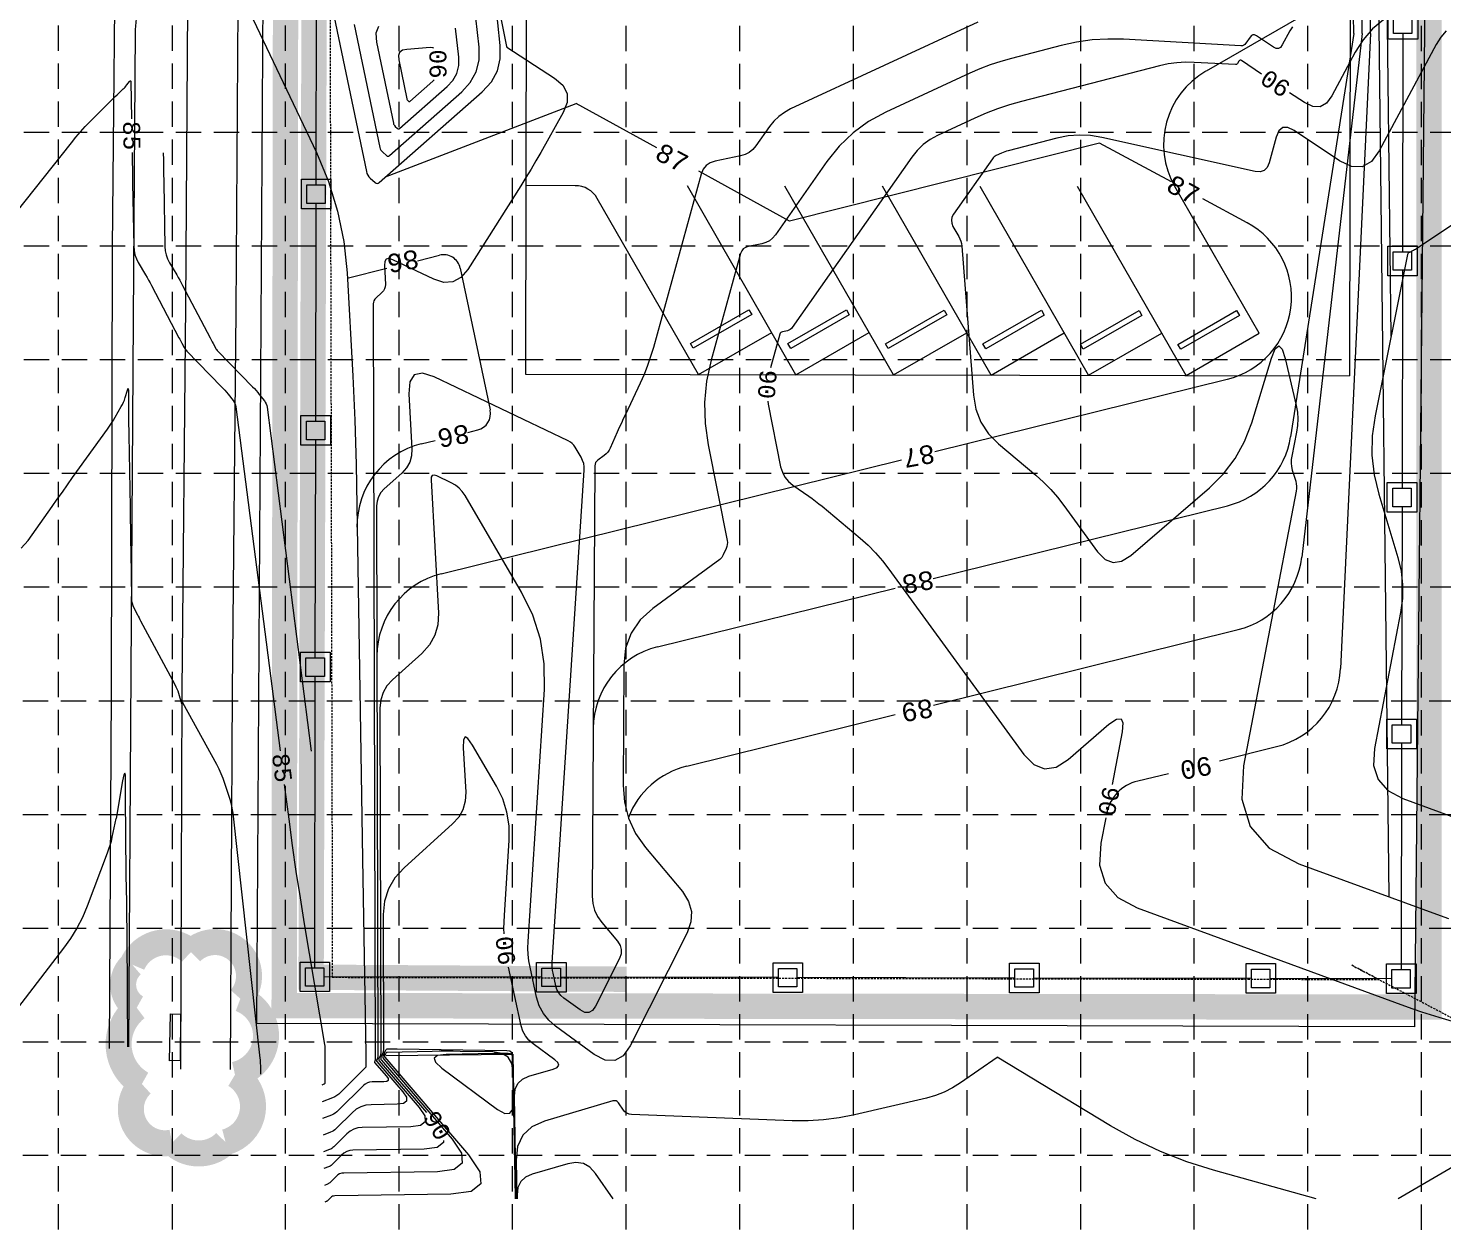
# Model space of a CAD drawing. Extents: x 4841 to 5381, y 4863 to 5725.
# Drawn here: x 4973.1 to 5140.5, y 4976.2 to 5117.7 of the extents above; entities that cross this region are included whole.
import ezdxf
from ezdxf.enums import TextEntityAlignment as Align

# ---------------------------------------------------------------- set-up
doc = ezdxf.new("R2010")
doc.units = 0
doc.header["$MEASUREMENT"] = 0
doc.linetypes.add('DASHED', pattern=[0.75, 0.5, -0.25])
doc.linetypes.add('HIDDEN', pattern=[0.375, 0.25, -0.125])
for name, color, linetype, lineweight in [('2', 7, 'Continuous', 0), ('21', 7, 'Continuous', 0), ('27', 7, 'Continuous', 0), ('3', 7, 'Continuous', 0), ('EC', 35, 'Continuous', 0), ('PC', 35, 'Continuous', 0), ('STORM', 5, 'Continuous', 0)]:
    doc.layers.add(name, color=color, linetype=linetype, lineweight=lineweight)
for name, color, linetype in [('GRID', 254, 'HIDDEN'), ('LEGEND', 7, 'Continuous'), ('LIMITS OF DISTURBANCE', 1, 'HIDDEN'), ('SILT FENCE', 200, 'Continuous')]:
    doc.layers.add(name, color=color, linetype=linetype)
doc.styles.add('MONOTXT', font='MONOTXT')

# ---------------------------------------------------------------- blocks, each defined once
blk = doc.blocks.new('SC2474')
at = {"layer": '21', "color": 1, "linetype": 'Continuous', "lineweight": 0}
blk.add_point((0, 0), dxfattribs=at)
blk = doc.blocks.new('inlet protection')
at = {"layer": 'LEGEND', "color": 170, "ltscale": 100, "const_width": 9.48}
blk.add_lwpolyline([(38.03, 58.52, 0.520567), (38.03, 58.52, 0.765195), (16.58, 47.73, 0.417879), (16.45, 28.3, 0.6649), (40.96, 24.56, 0.744833), (68.6, 22.24, 0.975642), (85.82, 40.03, 0.520567), (81.53, 61.46, 0.520567), (65.81, 60.03, 0.540264), (38.03, 58.52)], format="xyb", close=True, dxfattribs=at)

msp = doc.modelspace()

# ---------------------------------------------------------------- linework, layer by layer
at = {"layer": '2', "color": 7, "linetype": 'HIDDEN', "lineweight": 0}
for p, q in [((5008.77, 5125.94), (5009.04, 5012.37)), ((5009.04, 5012.37), (5009.04, 5005.41)), ((5009.04, 5005.41), (5132.95, 5005.15)), ((5129.76, 5006.83), (5152.45, 4994.92)), ((5132.95, 5005.15), (5129.76, 5006.83))]:
    msp.add_line(p, q, dxfattribs=at)
at = {"layer": '21', "color": 7, "linetype": 'Continuous', "lineweight": 0}
for p, q in [((5007.13, 5099.22), (5007.17, 5125.02)), ((5135.8, 5117.11), (5135.75, 5091.3)), ((5007.08, 5071.22), (5007.12, 5097.02)), ((5135.75, 5089.11), (5135.7, 5063.3)), ((5007.04, 5043.22), (5007.08, 5069.02)), ((5135.7, 5061.11), (5135.65, 5035.3)), ((5006.98, 5006.55), (5007.03, 5041.02)), ((5135.65, 5033.11), (5135.6, 5006.33)), ((5033.86, 5005.42), (5008.05, 5005.47)), ((5061.86, 5005.37), (5036.05, 5005.42)), ((5089.86, 5005.32), (5064.05, 5005.37)), ((5117.86, 5005.27), (5092.05, 5005.32)), ((5134.49, 5005.24), (5120.05, 5005.27))]:
    msp.add_line(p, q, dxfattribs=at)
for points in [[(5134.05, 5119.97), (5137.55, 5119.97), (5137.55, 5116.46), (5134.05, 5116.46)], [(5134.69, 5119.3), (5136.87, 5119.3), (5136.87, 5117.11), (5134.69, 5117.11)], [(5005.39, 5099.89), (5008.89, 5099.89), (5008.89, 5096.38), (5005.39, 5096.38)], [(5006.03, 5099.22), (5008.21, 5099.22), (5008.21, 5097.02), (5006.03, 5097.02)], [(5134, 5091.97), (5137.5, 5091.97), (5137.5, 5088.46), (5134, 5088.46)], [(5134.64, 5091.3), (5136.82, 5091.3), (5136.82, 5089.11), (5134.64, 5089.11)], [(5005.34, 5071.89), (5008.84, 5071.89), (5008.84, 5068.38), (5005.34, 5068.38)], [(5005.98, 5071.22), (5008.16, 5071.22), (5008.16, 5069.02), (5005.98, 5069.02)], [(5133.95, 5063.97), (5137.45, 5063.97), (5137.45, 5060.46), (5133.95, 5060.46)], [(5134.59, 5063.3), (5136.77, 5063.3), (5136.77, 5061.11), (5134.59, 5061.11)], [(5005.29, 5043.89), (5008.79, 5043.89), (5008.79, 5040.38), (5005.29, 5040.38)], [(5005.93, 5043.22), (5008.11, 5043.22), (5008.11, 5041.02), (5005.93, 5041.02)], [(5133.9, 5035.97), (5137.4, 5035.97), (5137.4, 5032.46), (5133.9, 5032.46)], [(5134.54, 5035.3), (5136.72, 5035.3), (5136.72, 5033.11), (5134.54, 5033.11)], [(5005.23, 5007.22), (5008.72, 5007.22), (5008.72, 5003.72), (5005.23, 5003.72)], [(5033.23, 5007.18), (5036.72, 5007.18), (5036.72, 5003.67), (5033.23, 5003.67)], [(5061.23, 5007.13), (5064.72, 5007.13), (5064.72, 5003.63), (5061.23, 5003.63)], [(5089.23, 5007.09), (5092.72, 5007.09), (5092.72, 5003.58), (5089.23, 5003.58)], [(5117.23, 5007.04), (5120.72, 5007.04), (5120.72, 5003.54), (5117.23, 5003.54)], [(5133.85, 5007), (5137.35, 5007), (5137.35, 5003.49), (5133.85, 5003.49)], [(5005.86, 5006.55), (5008.05, 5006.55), (5008.05, 5004.36), (5005.86, 5004.36)], [(5033.86, 5006.51), (5036.05, 5006.51), (5036.05, 5004.32), (5033.86, 5004.32)], [(5061.86, 5006.46), (5064.05, 5006.46), (5064.05, 5004.27), (5061.86, 5004.27)], [(5089.86, 5006.42), (5092.05, 5006.42), (5092.05, 5004.23), (5089.86, 5004.23)], [(5117.86, 5006.37), (5120.05, 5006.37), (5120.05, 5004.18), (5117.86, 5004.18)], [(5134.49, 5006.33), (5136.67, 5006.33), (5136.67, 5004.13), (5134.49, 5004.13)]]:
    msp.add_lwpolyline(points, close=True, dxfattribs=at)
at = {"layer": '27', "color": 7, "linetype": 'Continuous', "lineweight": 0}
for p, q in [((5129.93, 5330.34), (5129.48, 5076.62)), ((5032.27, 5285.2), (5031.91, 5076.8)), ((5129.56, 5122.49), (5112.49, 5112.68)), ((5037.82, 5099.11), (5032.03, 5099.12)), ((5063.94, 5076.74), (5051.1, 5099.08)), ((5075.49, 5076.72), (5062.64, 5099.06)), ((5087.04, 5076.7), (5074.19, 5099.04)), ((5098.58, 5076.68), (5085.74, 5099.02)), ((5110.13, 5076.66), (5097.28, 5099)), ((5118.8, 5081.64), (5108.8, 5099.03)), ((5052.4, 5076.76), (5040.41, 5097.6)), ((5051.44, 5080.44), (5058.37, 5084.42)), ((5058.37, 5084.42), (5058.7, 5083.85)), ((5062.98, 5080.42), (5069.92, 5084.4)), ((5069.92, 5084.4), (5070.25, 5083.83)), ((5074.53, 5080.4), (5081.47, 5084.38)), ((5081.47, 5084.38), (5081.8, 5083.81)), ((5086.08, 5080.38), (5093.01, 5084.36)), ((5093.01, 5084.36), (5093.34, 5083.79)), ((5097.62, 5080.35), (5104.56, 5084.34)), ((5104.56, 5084.34), (5104.89, 5083.76)), ((5109.17, 5080.33), (5116.11, 5084.32)), ((5116.11, 5084.32), (5116.44, 5083.74)), ((5058.7, 5083.85), (5051.77, 5079.86)), ((5070.25, 5083.83), (5063.32, 5079.84)), ((5081.8, 5083.81), (5074.86, 5079.82)), ((5093.34, 5083.79), (5086.41, 5079.8)), ((5104.89, 5083.76), (5097.96, 5079.78)), ((5116.44, 5083.74), (5109.5, 5079.76)), ((5052.4, 5076.76), (5061.07, 5081.74)), ((5063.94, 5076.74), (5072.61, 5081.72)), ((5075.49, 5076.72), (5084.16, 5081.7)), ((5087.04, 5076.7), (5095.71, 5081.68)), ((5098.58, 5076.68), (5107.25, 5081.66)), ((5110.13, 5076.66), (5118.8, 5081.64)), ((5051.77, 5079.86), (5051.44, 5080.44)), ((5063.32, 5079.84), (5062.98, 5080.42)), ((5074.86, 5079.82), (5074.53, 5080.4)), ((5086.41, 5079.8), (5086.08, 5080.38)), ((5097.96, 5079.78), (5097.62, 5080.35)), ((5109.5, 5079.76), (5109.17, 5080.33)), ((5031.91, 5076.8), (5129.48, 5076.62))]:
    msp.add_line(p, q, dxfattribs=at)
for points in [[(4984.26, 5284.5), (4984.06, 5232.8), (4983.8, 5183.35), (4983.41, 5136.61), (4983, 5091.74), (4982.86, 5039.33), (4982.62, 4997)], [(4984.26, 5284.5), (4984.06, 5232.8), (4983.8, 5183.35), (4983.41, 5136.61), (4983, 5091.74), (4982.86, 5039.33), (4982.62, 4997)], [(4991.13, 4994.53), (4991.29, 5039.34), (4991.69, 5084.96), (4991.98, 5126.24)], [(4991.13, 4994.53), (4991.29, 5039.34), (4991.69, 5084.96), (4991.98, 5126.24)], [(4997.01, 4994.48), (4997.24, 5039.31), (4997.68, 5084.28), (4997.94, 5126.3), (5007.1, 5126.34)], [(4997.01, 4994.48), (4997.24, 5039.31), (4997.68, 5084.28), (4997.94, 5126.3), (5007.1, 5126.34)], [(4984.96, 4997.18), (4985.22, 5041.59), (4985.54, 5089.14), (4985.74, 5117.48)], [(4984.96, 4997.18), (4985.22, 5041.59), (4985.54, 5089.14), (4985.74, 5117.48)], [(5015.41, 4996.17), (5030.43, 4996.33), (5030.7, 4979.18)]]:
    msp.add_lwpolyline(points, dxfattribs=at)
for centre, radius, start, end in [((5117.47, 5104.01), 10, 119.8983, 209.8983), ((5037.81, 5096.11), 3, 29.8983, 89.8983)]:
    msp.add_arc(centre, radius, start, end, dxfattribs=at)
msp.add_open_spline([(4985.74, 5117.48), (4985.79, 5118.05), (4985.84, 5118.63), (4985.9, 5119.2), (4985.99, 5120.26), (4986.13, 5121.31), (4986.33, 5122.37), (4986.57, 5123.62), (4987.47, 5124.99), (4988.68, 5125.34), (4989.77, 5125.66), (4990.85, 5125.97), (4991.93, 5126.29)], degree=3, knots=[0, 0, 0, 0, 0.14302, 0.14302, 0.14302, 0.406944, 0.406944, 0.406944, 0.720177, 0.720177, 0.720177, 1, 1, 1, 1], dxfattribs=at)
msp.add_open_spline([(4985.74, 5117.48), (4985.79, 5118.05), (4985.84, 5118.63), (4985.9, 5119.2), (4985.99, 5120.26), (4986.13, 5121.31), (4986.33, 5122.37), (4986.57, 5123.62), (4987.47, 5124.99), (4988.68, 5125.34), (4989.77, 5125.66), (4990.85, 5125.97), (4991.93, 5126.29)], degree=3, knots=[0, 0, 0, 0, 0.14302, 0.14302, 0.14302, 0.406944, 0.406944, 0.406944, 0.720177, 0.720177, 0.720177, 1, 1, 1, 1], dxfattribs=at)
at = {"layer": '3', "color": 7, "linetype": 'Continuous', "lineweight": 0}
for p, q in [((5000.13, 4999.94), (5004.21, 5661.99)), ((5140.26, 5304.65), (5137.18, 4999.56)), ((5137.18, 4999.56), (5000.13, 4999.94))]:
    msp.add_line(p, q, dxfattribs=at)
at = {"layer": 'EC', "color": 35, "linetype": 'Continuous', "lineweight": 0}
msp.add_line((5013.03, 4995.27), (5013.02, 4994.76), dxfattribs=at)
for points in [[(4998.11, 5122.13), (5007.16, 5103.04), (5008.59, 5099.61), (5009.67, 5096.09), (5010.4, 5092.49), (5010.79, 5088.79), (5011.48, 5076.58), (5011.61, 5073.96), (5011.72, 5071.35), (5011.8, 5068.73), (5011.86, 5066.11), (5012.29, 5039.4), (5012.37, 5034.41), (5012.46, 5029.42), (5012.54, 5024.42), (5012.62, 5019.43), (5013, 4996.37), (5013, 4996.25), (5013, 4996.12), (5013, 4995.99), (5013.01, 4995.86), (5013.03, 4995.42), (5013.03, 4995.35), (5013.03, 4995.27), (5013.03, 4995.19), (5013.03, 4995.12), (5013.02, 4994.87), (5013.02, 4994.82), (5013, 4994.77), (5012.98, 4994.73), (5012.95, 4994.69), (5010.02, 4991.77), (5009.81, 4991.58), (5009.59, 4991.42), (5009.34, 4991.28), (5009.09, 4991.16), (5007.85, 4990.68)], [(5028.57, 5121.13), (5029.68, 5115.6), (5029.68, 5115.59), (5029.68, 5115.58), (5029.69, 5115.57), (5029.69, 5115.56), (5029.7, 5115.53), (5029.7, 5115.52), (5029.71, 5115.52), (5029.71, 5115.51), (5029.72, 5115.51), (5035.37, 5111.84), (5036.34, 5111), (5036.84, 5110.04), (5036.85, 5108.95), (5036.38, 5107.76), (5033.74, 5103.05), (5033.16, 5102.05), (5032.58, 5101.05), (5031.97, 5100.07), (5031.36, 5099.09), (5025.08, 5089.21), (5024.27, 5088.25), (5023.32, 5087.74), (5022.25, 5087.67), (5021.05, 5088.05), (5016.23, 5090.34), (5015.76, 5090.49), (5015.43, 5090.43), (5015.25, 5090.15), (5015.21, 5089.65), (5015.33, 5087.43), (5015.32, 5087.15), (5015.24, 5086.89), (5015.11, 5086.66), (5014.92, 5086.45), (5014.21, 5085.8), (5014.07, 5085.66), (5013.98, 5085.49), (5013.92, 5085.31), (5013.9, 5085.11), (5014.11, 4995.62), (5014.11, 4995.59), (5014.11, 4995.56), (5014.1, 4995.53), (5014.09, 4995.5), (5014.05, 4995.41), (5014.04, 4995.39), (5014.04, 4995.37), (5014.05, 4995.35), (5014.06, 4995.34), (5015.45, 4993.7), (5015.65, 4993.42), (5015.66, 4993.21), (5015.5, 4993.09), (5015.16, 4993.04), (5013.75, 4993.02), (5013.46, 4992.99), (5013.2, 4992.91), (5012.95, 4992.77), (5012.73, 4992.59), (5009.76, 4989.63), (5009.58, 4989.47), (5009.39, 4989.33), (5009.18, 4989.21), (5008.96, 4989.11), (5007.9, 4988.7)], [(5008.91, 5120.74), (5013.08, 5100.78), (5013.15, 5100.55), (5013.25, 5100.35), (5013.37, 5100.16), (5013.53, 5100), (5014.11, 5099.48), (5014.23, 5099.4), (5014.36, 5099.37), (5014.48, 5099.4), (5014.61, 5099.48), (5026.81, 5110.23), (5027.88, 5111.39), (5028.59, 5112.69), (5028.94, 5114.13), (5028.94, 5115.71), (5028.36, 5121.09)], [(5011.64, 5118.18), (5014.68, 5103.65), (5014.73, 5103.48), (5014.8, 5103.33), (5014.9, 5103.19), (5015.02, 5103.07), (5015.45, 5102.68), (5015.54, 5102.62), (5015.63, 5102.6), (5015.72, 5102.62), (5015.81, 5102.68), (5024.37, 5110.21), (5025.39, 5111.33), (5026.08, 5112.59), (5026.42, 5113.98), (5026.42, 5115.51), (5025.86, 5120.71)], [(5085.46, 5118.45), (5063.3, 5108.19), (5062.57, 5107.79), (5061.91, 5107.31), (5061.32, 5106.75), (5060.8, 5106.1), (5059.21, 5103.83), (5058.84, 5103.39), (5058.41, 5103.05), (5057.92, 5102.79), (5057.37, 5102.63), (5054.36, 5102.02), (5053.77, 5101.83), (5053.3, 5101.51), (5052.95, 5101.06), (5052.72, 5100.49), (5047.06, 5079.97), (5046.74, 5078.89), (5046.37, 5077.83), (5045.96, 5076.78), (5045.5, 5075.75), (5043.75, 5072.03), (5043.5, 5071.51), (5043.27, 5070.99), (5043.03, 5070.47), (5042.79, 5069.95), (5041.95, 5068.05), (5041.81, 5067.8), (5041.65, 5067.57), (5041.46, 5067.36), (5041.24, 5067.18), (5040.47, 5066.61), (5040.32, 5066.48), (5040.22, 5066.33), (5040.16, 5066.16), (5040.14, 5065.97), (5039.83, 5015.01), (5039.9, 5014.15), (5040.11, 5013.35), (5040.46, 5012.59), (5040.95, 5011.89), (5042.8, 5009.68), (5043.11, 5009.19), (5043.26, 5008.69), (5043.23, 5008.17), (5043.04, 5007.62), (5040.19, 5001.98), (5039.84, 5001.47), (5039.42, 5001.23), (5038.94, 5001.26), (5038.4, 5001.54), (5036.47, 5002.95), (5036.12, 5003.25), (5035.85, 5003.59), (5035.65, 5003.98), (5035.51, 5004.41), (5035.19, 5005.89), (5035.13, 5006.21), (5035.09, 5006.53), (5035.08, 5006.86), (5035.09, 5007.18), (5038.87, 5065.42), (5038.87, 5065.83), (5038.81, 5066.22), (5038.68, 5066.6), (5038.5, 5066.97), (5037.82, 5068.15), (5037.65, 5068.38), (5037.46, 5068.59), (5037.24, 5068.76), (5036.99, 5068.9), (5021.1, 5076.47), (5019.72, 5076.91), (5018.76, 5076.72), (5018.23, 5075.91), (5018.11, 5074.46), (5018.47, 5067.97), (5018.43, 5067.15), (5018.22, 5066.39), (5017.84, 5065.71), (5017.28, 5065.1), (5015.19, 5063.21), (5014.8, 5062.78), (5014.52, 5062.3), (5014.35, 5061.78), (5014.29, 5061.2), (5014.45, 4996.07), (5014.45, 4996), (5014.44, 4995.93), (5014.42, 4995.87), (5014.39, 4995.8), (5014.3, 4995.59), (5014.29, 4995.55), (5014.29, 4995.51), (5014.3, 4995.47), (5014.33, 4995.43), (5017.4, 4991.84), (5017.82, 4991.21), (5017.85, 4990.76), (5017.49, 4990.48), (5016.74, 4990.38), (5013.65, 4990.33), (5013.02, 4990.27), (5012.43, 4990.09), (5011.89, 4989.79), (5011.4, 4989.38), (5009.51, 4987.5), (5009.36, 4987.36), (5009.2, 4987.24), (5009.02, 4987.14), (5008.84, 4987.06), (5007.95, 4986.72)], [(5122.71, 5117.91), (5122.41, 5117.43), (5121.52, 5115.77), (5121.31, 5115.48), (5121.06, 5115.34), (5120.78, 5115.35), (5120.47, 5115.5), (5118.45, 5116.85), (5118.24, 5116.95), (5118.04, 5116.96), (5117.86, 5116.87), (5117.7, 5116.7), (5117.21, 5115.97), (5117.09, 5115.83), (5116.95, 5115.74), (5116.8, 5115.68), (5116.62, 5115.67), (5102.71, 5116.44), (5100.85, 5116.47), (5099, 5116.36), (5097.17, 5116.11), (5095.35, 5115.71), (5089.44, 5114.18), (5088.18, 5113.82), (5086.94, 5113.41), (5085.73, 5112.94), (5084.53, 5112.42), (5074.57, 5107.81), (5072.54, 5106.71), (5070.7, 5105.37), (5069.05, 5103.79), (5067.6, 5101.98), (5061.5, 5093.28), (5061.18, 5092.9), (5060.81, 5092.6), (5060.39, 5092.38), (5059.92, 5092.24), (5058.28, 5091.91), (5057.97, 5091.81), (5057.71, 5091.63), (5057.52, 5091.39), (5057.39, 5091.08), (5053.91, 5078.46), (5053.37, 5075.97), (5053.13, 5073.46), (5053.19, 5070.95), (5053.55, 5068.43), (5055.79, 5057.12), (5055.82, 5056.87), (5055.81, 5056.63), (5055.77, 5056.39), (5055.68, 5056.16), (5055.34, 5055.4), (5055.26, 5055.24), (5055.16, 5055.1), (5055.04, 5054.97), (5054.91, 5054.86), (5046.98, 5049.06), (5045.49, 5047.71), (5044.42, 5046.14), (5043.78, 5044.36), (5043.55, 5042.36), (5043.47, 5028.17), (5043.63, 5026.15), (5044.12, 5024.24), (5044.95, 5022.45), (5046.12, 5020.79), (5050.49, 5015.55), (5051.23, 5014.4), (5051.57, 5013.21), (5051.51, 5011.97), (5051.05, 5010.69), (5044.32, 4997.31), (5043.48, 4996.12), (5042.5, 4995.55), (5041.36, 4995.61), (5040.07, 4996.29), (5035.49, 4999.62), (5034.68, 5000.33), (5034.04, 5001.13), (5033.55, 5002.05), (5033.24, 5003.07), (5032.46, 5006.59), (5032.32, 5007.35), (5032.24, 5008.11), (5032.21, 5008.87), (5032.23, 5009.64), (5034.17, 5039.49), (5034.15, 5042.52), (5033.69, 5045.45), (5032.79, 5048.27), (5031.45, 5050.99), (5024.76, 5062.44), (5024.44, 5062.91), (5024.06, 5063.32), (5023.62, 5063.66), (5023.13, 5063.94), (5021.42, 5064.75), (5021.11, 5064.85), (5020.89, 5064.81), (5020.76, 5064.62), (5020.74, 5064.29), (5021.61, 5048.51), (5021.54, 5047.14), (5021.19, 5045.89), (5020.56, 5044.76), (5019.64, 5043.75), (5016.17, 5040.62), (5015.52, 5039.91), (5015.06, 5039.12), (5014.78, 5038.24), (5014.69, 5037.28), (5014.78, 4996.51), (5014.78, 4996.4), (5014.76, 4996.3), (5014.74, 4996.2), (5014.7, 4996.1), (5014.7, 4996.1), (5014.56, 4995.78), (5014.54, 4995.71), (5014.54, 4995.65), (5014.56, 4995.59), (5014.6, 4995.53), (5019.35, 4989.98), (5020, 4989.01), (5020.04, 4988.31), (5019.49, 4987.88), (5018.33, 4987.72), (5012.57, 4987.64), (5012.06, 4987.58), (5011.59, 4987.44), (5011.16, 4987.2), (5010.77, 4986.87), (5009.25, 4985.36), (5009.13, 4985.25), (5009, 4985.16), (5008.86, 4985.08), (5008.71, 4985.01), (5008, 4984.74)], [(5122.71, 5117.91), (5122.41, 5117.43), (5121.52, 5115.77), (5121.31, 5115.48), (5121.06, 5115.34), (5120.78, 5115.35), (5120.47, 5115.5), (5118.45, 5116.85), (5118.24, 5116.95), (5118.04, 5116.96), (5117.86, 5116.87), (5117.7, 5116.7), (5117.21, 5115.97), (5117.09, 5115.83), (5116.95, 5115.74), (5116.8, 5115.68), (5116.62, 5115.67), (5102.71, 5116.44), (5100.85, 5116.47), (5099, 5116.36), (5097.17, 5116.11), (5095.35, 5115.71), (5089.44, 5114.18), (5088.18, 5113.82), (5086.94, 5113.41), (5085.73, 5112.94), (5084.53, 5112.42), (5074.57, 5107.81), (5072.54, 5106.71), (5070.7, 5105.37), (5069.05, 5103.79), (5067.6, 5101.98), (5061.5, 5093.28), (5061.18, 5092.9), (5060.81, 5092.6), (5060.39, 5092.38), (5059.92, 5092.24), (5058.28, 5091.91), (5057.97, 5091.81), (5057.71, 5091.63), (5057.52, 5091.39), (5057.39, 5091.08), (5053.91, 5078.46), (5053.37, 5075.97), (5053.13, 5073.46), (5053.19, 5070.95), (5053.55, 5068.43), (5055.79, 5057.12), (5055.82, 5056.87), (5055.81, 5056.63), (5055.77, 5056.39), (5055.68, 5056.16), (5055.34, 5055.4), (5055.26, 5055.24), (5055.16, 5055.1), (5055.04, 5054.97), (5054.91, 5054.86), (5046.98, 5049.06), (5045.49, 5047.71), (5044.42, 5046.14), (5043.78, 5044.36), (5043.55, 5042.36), (5043.47, 5028.17), (5043.63, 5026.15), (5044.12, 5024.24), (5044.95, 5022.45), (5046.12, 5020.79), (5050.49, 5015.55), (5051.23, 5014.4), (5051.57, 5013.21), (5051.51, 5011.97), (5051.05, 5010.69), (5044.32, 4997.31), (5043.48, 4996.12), (5042.5, 4995.55), (5041.36, 4995.61), (5040.07, 4996.29), (5035.49, 4999.62), (5034.68, 5000.33), (5034.04, 5001.13), (5033.55, 5002.05), (5033.24, 5003.07), (5032.46, 5006.59), (5032.32, 5007.35), (5032.24, 5008.11), (5032.21, 5008.87), (5032.23, 5009.64), (5034.17, 5039.49), (5034.15, 5042.52), (5033.69, 5045.45), (5032.79, 5048.27), (5031.45, 5050.99), (5024.76, 5062.44), (5024.44, 5062.91), (5024.06, 5063.32), (5023.62, 5063.66), (5023.13, 5063.94), (5021.42, 5064.75), (5021.11, 5064.85), (5020.89, 5064.81), (5020.76, 5064.62), (5020.74, 5064.29), (5021.61, 5048.51), (5021.54, 5047.14), (5021.19, 5045.89), (5020.56, 5044.76), (5019.64, 5043.75), (5016.17, 5040.62), (5015.52, 5039.91), (5015.06, 5039.12), (5014.78, 5038.24), (5014.69, 5037.28), (5014.78, 4996.51), (5014.78, 4996.4), (5014.76, 4996.3), (5014.74, 4996.2), (5014.7, 4996.1), (5014.7, 4996.1), (5014.56, 4995.78), (5014.54, 4995.71), (5014.54, 4995.65), (5014.56, 4995.59), (5014.6, 4995.53), (5019.35, 4989.98), (5020, 4989.01), (5020.04, 4988.31), (5019.49, 4987.88), (5018.33, 4987.72), (5012.57, 4987.64), (5012.06, 4987.58), (5011.59, 4987.44), (5011.16, 4987.2), (5010.77, 4986.87), (5009.25, 4985.36), (5009.13, 4985.25), (5009, 4985.16), (5008.86, 4985.08), (5008.71, 4985.01), (5008, 4984.74)], [(5014.51, 5117.95), (5014.21, 5117.16), (5014.28, 5116.09)], [(5014.28, 5116.09), (5016.28, 5106.52), (5016.31, 5106.41), (5016.36, 5106.31), (5016.42, 5106.22), (5016.5, 5106.13), (5016.78, 5105.88), (5016.84, 5105.84), (5016.9, 5105.83), (5016.96, 5105.84), (5017.02, 5105.88), (5022.65, 5110.84), (5023.33, 5111.58), (5023.78, 5112.41), (5024.01, 5113.32), (5024.01, 5114.33), (5023.64, 5117.75)], [(5140.93, 5117.43), (5140.28, 5116.69), (5139.73, 5115.83), (5133, 5103.23), (5132.07, 5101.96), (5130.97, 5101.34), (5129.72, 5101.37), (5128.3, 5102.05), (5122.91, 5105.65), (5122.18, 5106), (5121.58, 5105.98), (5121.12, 5105.6), (5120.79, 5104.86), (5119.96, 5101.82), (5119.72, 5101.27), (5119.36, 5100.91), (5118.88, 5100.76), (5118.29, 5100.81), (5100.14, 5104.83), (5098.8, 5105.05), (5097.47, 5105.1), (5096.15, 5105), (5094.82, 5104.74), (5089.06, 5103.24), (5088.86, 5103.19), (5088.66, 5103.12), (5088.46, 5103.05), (5088.27, 5102.96), (5087.64, 5102.67), (5087.51, 5102.6), (5087.39, 5102.52), (5087.29, 5102.42), (5087.2, 5102.3)], [(5133.51, 5118.76), (5132.2, 5117.67), (5131.08, 5116.38), (5130.15, 5114.9), (5127.4, 5109.76), (5126.75, 5108.88), (5125.99, 5108.45), (5125.12, 5108.47), (5124.14, 5108.94), (5122.38, 5110.11)], [(5021.07, 5115.37), (5020.95, 5115.43), (5020.63, 5115.45), (5017.86, 5115.25), (5017.35, 5115.14), (5017.02, 5114.89), (5016.88, 5114.51), (5016.91, 5113.99)], [(5016.91, 5113.99), (5017.87, 5109.39), (5017.89, 5109.34), (5017.91, 5109.29), (5017.94, 5109.24), (5017.98, 5109.2), (5018.11, 5109.08), (5018.14, 5109.06), (5018.17, 5109.06), (5018.2, 5109.06), (5018.23, 5109.08), (5020.94, 5111.47), (5021.1, 5111.64)], [(5119.05, 5112.33), (5116.69, 5113.91), (5116.6, 5113.95), (5116.53, 5113.95), (5116.46, 5113.92), (5116.39, 5113.85), (5116.2, 5113.56), (5116.15, 5113.51), (5116.1, 5113.47), (5116.04, 5113.45), (5115.97, 5113.44), (5111.09, 5113.71), (5110.05, 5113.73), (5109.02, 5113.67), (5107.99, 5113.53), (5106.98, 5113.3), (5090.64, 5109.07), (5089.22, 5108.67), (5087.82, 5108.21), (5086.45, 5107.68), (5085.1, 5107.09), (5080.71, 5105.06), (5079.82, 5104.57), (5079.01, 5103.99), (5078.29, 5103.29), (5077.65, 5102.5), (5063.51, 5082.32), (5063.4, 5082.19), (5063.26, 5082.08), (5063.11, 5082), (5062.94, 5081.95), (5062.35, 5081.83), (5062.24, 5081.79), (5062.14, 5081.73), (5062.08, 5081.64), (5062.03, 5081.53), (5060.93, 5077.55)], [(4970.56, 5094.59), (4978.16, 5104.2), (4978.69, 5104.85), (4979.23, 5105.48), (4979.8, 5106.1), (4980.39, 5106.7), (4982.76, 5109.06), (4982.96, 5109.26), (4983.16, 5109.46), (4983.36, 5109.66), (4983.57, 5109.86), (4984.3, 5110.56), (4984.41, 5110.67), (4984.52, 5110.79), (4984.62, 5110.91), (4984.72, 5111.03), (4985.04, 5111.44), (4985.1, 5111.51), (4985.15, 5111.52), (4985.18, 5111.48), (4985.19, 5111.4), (4985.27, 5107.04)], [(4985.34, 5103.04), (4985.36, 5102.19), (4985.38, 5100.8), (4985.41, 5099.42), (4985.54, 5091.94), (4985.58, 5091.43), (4985.68, 5090.94), (4985.85, 5090.47), (4986.08, 5090.02), (4986.94, 5088.56), (4987.12, 5088.25), (4987.3, 5087.94), (4987.47, 5087.62), (4987.64, 5087.3), (4990.89, 5081.12), (4990.98, 5080.95), (4991.06, 5080.79), (4991.15, 5080.63), (4991.24, 5080.47), (4991.52, 5079.94), (4991.58, 5079.83), (4991.65, 5079.73), (4991.73, 5079.63), (4991.82, 5079.54), (4995.93, 5075.32), (4996.13, 5075.11), (4996.33, 5074.89), (4996.53, 5074.66), (4996.71, 5074.43), (4997.31, 5073.67), (4997.43, 5073.5), (4997.52, 5073.32), (4997.59, 5073.13), (4997.62, 5072.93), (5002.86, 5032.2)], [(4989.03, 5103.01), (4989.05, 5102.16), (4989.08, 5100.78), (4989.1, 5099.4), (4989.23, 5091.91), (4989.27, 5091.41), (4989.37, 5090.92), (4989.54, 5090.45), (4989.77, 5089.99), (4990.63, 5088.54), (4990.81, 5088.23), (4990.99, 5087.91), (4991.16, 5087.6), (4991.33, 5087.28), (4994.59, 5081.09), (4994.67, 5080.93), (4994.76, 5080.77), (4994.84, 5080.61), (4994.93, 5080.45), (4995.21, 5079.92), (4995.28, 5079.81), (4995.35, 5079.71), (4995.43, 5079.61), (4995.51, 5079.51), (4999.62, 5075.3), (4999.83, 5075.09), (5000.02, 5074.87), (5000.22, 5074.64), (5000.4, 5074.41), (5001.01, 5073.65), (5001.12, 5073.48), (5001.21, 5073.3), (5001.28, 5073.11), (5001.32, 5072.91), (5006.55, 5032.17)], [(5155.79, 5103.94), (5137.39, 5091.64), (5137.28, 5091.57), (5137.17, 5091.51), (5137.06, 5091.45), (5136.94, 5091.39), (5136.56, 5091.22), (5136.48, 5091.18), (5136.43, 5091.12), (5136.38, 5091.05), (5136.36, 5090.97), (5136.36, 5090.97), (5132.5, 5071.86), (5132.17, 5069.52), (5132.13, 5067.2), (5132.39, 5064.88), (5132.93, 5062.58), (5135.19, 5055.09), (5135.58, 5053.48), (5135.76, 5051.86), (5135.75, 5050.23), (5135.53, 5048.59), (5132.44, 5032.49), (5132.33, 5030.47), (5132.86, 5028.82), (5134.01, 5027.52), (5135.79, 5026.57)], [(5087.2, 5102.3), (5082.6, 5095.74), (5082.41, 5095.38), (5082.34, 5095.02), (5082.38, 5094.66), (5082.53, 5094.29), (5083.22, 5093.08), (5083.36, 5092.81), (5083.46, 5092.54), (5083.53, 5092.25), (5083.57, 5091.96), (5084.95, 5074.32), (5085.23, 5072.64), (5085.83, 5071.12), (5086.72, 5069.75), (5087.92, 5068.54), (5092.33, 5064.84), (5093.24, 5064.03), (5094.11, 5063.16), (5094.91, 5062.24), (5095.67, 5061.26), (5099.66, 5055.78), (5100.54, 5054.87), (5101.49, 5054.49), (5102.5, 5054.65), (5103.57, 5055.33), (5112.89, 5063.36), (5114.56, 5065.01), (5115.95, 5066.83), (5117.06, 5068.84), (5117.9, 5071.03), (5120.24, 5078.69), (5120.68, 5079.81), (5121.1, 5080.17), (5121.49, 5079.78), (5121.86, 5078.64), (5123.16, 5073.1), (5123.3, 5072.32), (5123.35, 5071.53), (5123.32, 5070.74), (5123.2, 5069.95), (5122.63, 5067.1), (5122.57, 5066.69), (5122.56, 5066.27), (5122.61, 5065.86), (5122.7, 5065.45), (5123.11, 5064.12), (5123.17, 5063.84), (5123.21, 5063.55), (5123.2, 5063.26), (5123.17, 5062.97), (5116.92, 5030.43), (5116.71, 5026.5), (5117.73, 5023.25), (5119.98, 5020.71), (5123.47, 5018.86), (5139.76, 5012.88), (5141.18, 5012.38)], [(4972.21, 5056.22), (4973.06, 5057.13), (4975.88, 5061.14), (4976.48, 5062), (4977.09, 5062.85), (4977.7, 5063.71), (4978.31, 5064.56), (4982.44, 5070.3), (4982.69, 5070.65), (4982.92, 5071), (4983.15, 5071.36), (4983.36, 5071.73), (4984.06, 5072.96), (4984.2, 5073.21), (4984.32, 5073.47), (4984.43, 5073.74), (4984.52, 5074.02), (4984.79, 5074.92), (4984.84, 5075.07), (4984.88, 5075.11), (4984.9, 5075.06), (4984.91, 5074.91), (4984.93, 5072.05), (4984.93, 5071.43), (4984.94, 5070.82), (4984.95, 5070.21), (4984.96, 5069.59), (4985.11, 5061.04), (4985.13, 5059.72), (4985.15, 5058.41), (4985.17, 5057.1), (4985.19, 5055.78), (4985.26, 5050.24), (4985.28, 5049.95), (4985.34, 5049.68), (4985.42, 5049.41), (4985.54, 5049.15), (4985.98, 5048.31), (4986.07, 5048.14), (4986.17, 5047.96), (4986.26, 5047.78), (4986.36, 5047.6), (4990.41, 5040.05), (4990.54, 5039.81), (4990.65, 5039.56), (4990.75, 5039.3), (4990.84, 5039.04), (4991.21, 5037.83), (4991.22, 5037.83), (4991.22, 5037.82), (4991.23, 5037.82), (4991.24, 5037.82), (4991.27, 5037.82), (4991.27, 5037.82), (4991.28, 5037.82), (4991.28, 5037.82), (4991.28, 5037.83), (4991.28, 5037.94), (4991.29, 5037.96), (4991.29, 5037.96), (4991.3, 5037.96), (4991.31, 5037.94), (4995.32, 5030.62), (4995.6, 5030.08), (4995.86, 5029.53), (4996.09, 5028.97), (4996.29, 5028.39), (4996.91, 5026.49), (4997.03, 5026.08), (4997.13, 5025.67), (4997.21, 5025.25), (4997.27, 5024.83), (4997.27, 5024.83), (5000.47, 4995.85), (5000.5, 4995.63), (5000.51, 4995.41), (5000.52, 4995.19), (5000.53, 4994.96), (5000.54, 4993.93)], [(5060.62, 5073.6), (5060.66, 5073.25), (5062.13, 5065.85), (5062.33, 5065.2), (5062.63, 5064.61), (5063.05, 5064.1), (5063.57, 5063.67), (5065.47, 5062.36), (5065.87, 5062.07), (5066.27, 5061.78), (5066.66, 5061.47), (5067.04, 5061.16), (5071.54, 5057.38), (5072.48, 5056.55), (5073.36, 5055.66), (5074.18, 5054.72), (5074.95, 5053.73), (5090.91, 5031.8), (5092.1, 5030.58), (5093.37, 5030.07), (5094.73, 5030.27), (5096.17, 5031.19), (5101, 5035.36), (5101.88, 5035.97), (5102.43, 5036.02), (5102.66, 5035.52), (5102.56, 5034.46), (5101.36, 5028.22)], [(5029.4, 5010.56), (5029.37, 5011.2), (5029.42, 5012.72), (5029.99, 5021.63), (5029.98, 5023.32), (5029.73, 5024.95), (5029.23, 5026.52), (5028.48, 5028.04), (5025.64, 5032.9), (5025.11, 5033.66), (5024.76, 5033.86), (5024.57, 5033.5), (5024.55, 5032.58), (5024.84, 5027.32), (5024.79, 5026.24), (5024.52, 5025.25), (5024.02, 5024.36), (5023.29, 5023.56), (5017.54, 5018.38), (5016.46, 5017.2), (5015.69, 5015.89), (5015.23, 5014.43), (5015.08, 5012.84), (5015.12, 4996.95), (5015.11, 4996.81), (5015.09, 4996.67), (5015.06, 4996.53), (5015, 4996.4), (5014.81, 4995.96), (5014.79, 4995.87), (5014.79, 4995.79), (5014.81, 4995.7), (5014.86, 4995.62), (5020.19, 4989.41)], [(4984.83, 4997.18), (4984.76, 5010.36), (4984.75, 5011.35), (4984.74, 5012.33), (4984.73, 5013.31), (4984.71, 5014.29), (4984.65, 5017.49), (4984.64, 5018.18), (4984.63, 5018.87), (4984.63, 5019.55), (4984.62, 5020.24), (4984.57, 5028.62), (4984.55, 5029.35), (4984.48, 5029.59), (4984.38, 5029.36), (4984.23, 5028.65), (4983.45, 5024.21), (4983.45, 5024.2), (4983.45, 5024.2), (4983.44, 5024.2), (4983.44, 5024.2), (4983.42, 5024.22), (4983.42, 5024.22), (4983.42, 5024.22), (4983.42, 5024.22), (4983.42, 5024.22), (4982.95, 5021.98), (4982.85, 5021.5), (4982.72, 5021.03), (4982.57, 5020.57), (4982.41, 5020.11), (4980.02, 5013.82), (4979.46, 5012.5), (4978.81, 5011.23), (4978.07, 5010.01), (4977.24, 5008.85), (4970.47, 5000.06)], [(5003.37, 5028.23), (5003.9, 5024.12), (5004.31, 5021.02), (5004.75, 5017.92), (5005.23, 5014.83), (5005.73, 5011.75), (5008.13, 4997.44), (5008.14, 4997.4), (5008.15, 4997.35), (5008.15, 4997.31), (5008.15, 4997.26), (5008.16, 4997.11), (5008.16, 4997.08), (5008.16, 4997.05), (5008.16, 4997.02), (5008.16, 4996.99), (5008.16, 4993.4), (5008.16, 4993.33), (5008.16, 4993.26), (5008.16, 4993.19), (5008.16, 4993.12), (5008.15, 4992.89), (5008.15, 4992.85), (5008.13, 4992.81), (5008.1, 4992.78), (5008.06, 4992.76), (5007.8, 4992.66)], [(5135.79, 5026.57), (5145.56, 5022.99)], [(5100.61, 5024.29), (5100.03, 5021.27), (5099.89, 5018.67), (5100.56, 5016.54), (5102.05, 5014.86), (5104.35, 5013.64), (5135.97, 5002.04), (5136.99, 5001.68), (5138.01, 5001.33), (5139.04, 5001), (5140.07, 5000.68), (5143.5, 4999.66)], [(5030.83, 4979.18), (5030.6, 4991.35), (5030.7, 4992.18), (5031.02, 4992.85), (5031.56, 4993.35), (5032.32, 4993.69), (5035.19, 4994.54), (5035.67, 4994.75), (5035.86, 4995), (5035.76, 4995.31), (5035.39, 4995.66), (5032.81, 4997.54), (5032.31, 4997.97), (5031.91, 4998.48), (5031.61, 4999.04), (5031.41, 4999.68), (5029.89, 5006.6)], [(5030.78, 4979.18), (5030.54, 4992.15), (5030.53, 4992.67), (5030.52, 4993.2), (5030.51, 4993.72), (5030.5, 4994.25), (5030.47, 4995.96), (5030.42, 4996.28), (5030.28, 4996.51), (5030.05, 4996.65), (5029.73, 4996.71), (5016.74, 4996.92), (5016.59, 4996.92), (5016.43, 4996.92), (5016.28, 4996.92), (5016.12, 4996.92), (5015.62, 4996.91), (5015.52, 4996.89), (5015.43, 4996.85), (5015.37, 4996.79), (5015.31, 4996.7), (5015.07, 4996.15), (5015.04, 4996.03), (5015.03, 4995.92), (5015.07, 4995.82), (5015.14, 4995.72), (5023.24, 4986.26), (5024.35, 4984.6), (5024.43, 4983.4), (5023.48, 4982.67), (5021.5, 4982.4), (5010.41, 4982.24), (5010.16, 4982.21), (5009.92, 4982.14), (5009.7, 4982.02), (5009.5, 4981.85), (5008.74, 4981.09), (5008.68, 4981.04), (5008.61, 4980.99), (5008.54, 4980.95), (5008.47, 4980.91), (5008.11, 4980.78)], [(5030.73, 4979.18), (5030.68, 4982.2), (5030.66, 4983.07), (5030.64, 4983.94), (5030.63, 4984.8), (5030.62, 4985.67), (5030.48, 4994.16), (5030.32, 4995.2), (5029.86, 4995.95), (5029.11, 4996.41), (5028.07, 4996.58), (5024.19, 4996.64), (5023.35, 4996.65), (5022.52, 4996.65), (5021.69, 4996.65), (5020.86, 4996.63), (5015.55, 4996.51), (5015.48, 4996.5), (5015.43, 4996.48), (5015.38, 4996.43), (5015.34, 4996.37), (5015.24, 4996.15), (5015.23, 4996.1), (5015.23, 4996.05), (5015.24, 4996.01), (5015.27, 4995.97), (5025.19, 4984.4), (5026.52, 4982.4), (5026.62, 4980.95), (5025.47, 4980.07), (5023.09, 4979.74), (5009.33, 4979.54), (5009.2, 4979.52), (5009.08, 4979.49), (5008.97, 4979.43), (5008.87, 4979.34), (5008.48, 4978.96), (5008.45, 4978.93), (5008.42, 4978.9), (5008.38, 4978.88), (5008.34, 4978.87), (5008.16, 4978.79)], [(5028.22, 4996.4), (5022.52, 4996.28), (5021.51, 4996.15), (5021.09, 4995.85), (5021.25, 4995.35), (5022.01, 4994.67), (5028.62, 4989.78), (5029.46, 4989.3), (5030.06, 4989.31), (5030.41, 4989.79), (5030.52, 4990.76), (5030.44, 4995.83), (5030.4, 4996.07), (5030.3, 4996.25), (5030.12, 4996.35), (5029.88, 4996.39), (5028.99, 4996.4), (5028.8, 4996.41), (5028.61, 4996.41), (5028.41, 4996.41), (5028.22, 4996.4)], [(5125.51, 4979.18), (5113.39, 4982.57), (5110.2, 4983.57), (5107.1, 4984.79), (5104.1, 4986.21), (5101.18, 4987.84), (5087.78, 4995.94), (5087.78, 4995.94), (5087.78, 4995.94), (5087.78, 4995.94), (5087.77, 4995.94), (5087.77, 4995.92), (5087.77, 4995.92), (5087.77, 4995.92), (5087.77, 4995.92), (5087.77, 4995.92), (5083.44, 4992.92), (5082.49, 4992.33), (5081.5, 4991.83), (5080.47, 4991.43), (5079.39, 4991.12), (5070.89, 4989.13), (5069.06, 4988.76), (5067.22, 4988.52), (5065.37, 4988.41), (5063.5, 4988.42), (5044.49, 4989.17), (5044.19, 4989.21), (5043.93, 4989.31), (5043.7, 4989.48), (5043.51, 4989.7), (5042.93, 4990.54), (5042.79, 4990.69), (5042.64, 4990.77), (5042.46, 4990.8), (5042.26, 4990.77), (5034.19, 4988.39), (5032.68, 4987.72), (5031.61, 4986.72), (5030.98, 4985.4), (5030.8, 4983.76), (5030.89, 4979.18)], [(5157.02, 4991.91), (5135.25, 4979.18)], [(5022.22, 4986.09), (5022.23, 4985.86), (5021.48, 4985.28), (5019.91, 4985.06), (5011.49, 4984.94), (5011.11, 4984.9), (5010.76, 4984.79), (5010.43, 4984.61), (5010.13, 4984.36), (5008.99, 4983.23), (5008.9, 4983.15), (5008.81, 4983.07), (5008.7, 4983.01), (5008.59, 4982.96), (5008.06, 4982.76)], [(5042.29, 4979.18), (5040.2, 4982.19), (5039.53, 4982.92), (5038.77, 4983.36), (5037.89, 4983.5), (5036.92, 4983.34), (5032.7, 4982.1), (5031.91, 4981.74), (5031.35, 4981.22), (5031.02, 4980.53), (5030.93, 4979.68), (5030.94, 4979.18)]]:
    msp.add_lwpolyline(points, dxfattribs=at)
msp.add_arc((5105.6, 5023.79), 5, 103.9053, 169.127, dxfattribs=at)
at = {"layer": 'GRID', "color": 252, "linetype": 'HIDDEN', "lineweight": 0, "ltscale": 12}
for p, q in [((4976.64, 4930.56), (4976.64, 5710.23)), ((4990.12, 4930.56), (4990.11, 5710.23)), ((5003.49, 4930.56), (5003.52, 5710.23)), ((5016.95, 4930.55), (5017.03, 5710.21)), ((5030.39, 4930.55), (5030.39, 5710.77)), ((5043.85, 4930.55), (5043.85, 5710.77)), ((5057.3, 4930.55), (5057.3, 5710.77)), ((5070.75, 4930.54), (5070.75, 5710.77)), ((5084.2, 4930.54), (5084.2, 5710.77)), ((5097.65, 4930.54), (5097.65, 5710.77)), ((5111.1, 4930.54), (5111.1, 5710.77)), ((5124.56, 4930.54), (5124.56, 5710.77)), ((5138.01, 4930.53), (5138.01, 5710.77)), ((4855.52, 5105.45), (5366.69, 5105.45)), ((4855.52, 5091.99), (5366.69, 5091.99)), ((4855.52, 5078.54), (5366.69, 5078.54)), ((4855.52, 5065.09), (5366.69, 5065.09)), ((4855.52, 5051.64), (5366.69, 5051.64)), ((4855.4, 5038.14), (5366.56, 5038.14)), ((4855.4, 5024.69), (5366.56, 5024.69)), ((4855.4, 5011.24), (5366.56, 5011.24)), ((4855.4, 4997.79), (5366.56, 4997.79)), ((4855.4, 4984.34), (5366.56, 4984.34))]:
    msp.add_line(p, q, dxfattribs=at)
at = {"layer": 'LIMITS OF DISTURBANCE', "linetype": 'DASHED', "lineweight": 0, "ltscale": 30, "const_width": 3, "flags": 128}
msp.add_lwpolyline([(5146.21, 5524.16), (5210.25, 5524.32), (5213.48, 5510.32, -0.091575), (5225.97, 5303.73), (5138.91, 5303.58), (5138.87, 5001.88), (5003.35, 5002.06), (5003.52, 5125.06), (5029.46, 5124.73), (5029.84, 5285.43), (5006.29, 5285.75), (5005.64, 5285.75), (5006.55, 5423.34), (5028.02, 5424), (5029.84, 5426.4), (5065.18, 5426.5), (5064.99, 5445.91), (5028.89, 5445.25), (5027.18, 5447.53), (5006.96, 5447.33), (5007.68, 5515.62), (5089.33, 5514.46), (5088.84, 5410.29), (5146.83, 5411.11), (5147.09, 5525.58), (5147.09, 5525.58)], format="xyb", dxfattribs=at)
at = {"layer": 'PC', "color": 35, "linetype": 'Continuous', "lineweight": 0}
for p, q in [((5134.4, 5081.3), (5132.18, 5269.16)), ((5134.19, 5014.93), (5131.55, 5238.31)), ((5131.98, 5117.13), (5130.89, 5209.57)), ((5130.98, 5117.12), (5130.24, 5179.72)), ((5129.98, 5117.11), (5129.6, 5148.88)), ((5129.98, 5117.11), (5122.51, 5069.39)), ((5130.98, 5117.12), (5123.82, 5055.13)), ((5131.98, 5117.13), (5128.42, 5041.95)), ((5015.36, 5100.14), (5037.93, 5108.85)), ((5047.48, 5103.58), (5037.93, 5108.85)), ((5099.89, 5104.16), (5063.18, 5094.91)), ((5108.41, 5099.55), (5099.89, 5104.16)), ((5063.18, 5094.91), (5052.44, 5100.84)), ((5117.37, 5094.71), (5112.12, 5097.54)), ((5019.13, 5090.23), (5021.75, 5090.88)), ((5010.82, 5088.17), (5015.49, 5089.33)), ((5024.19, 5089.35), (5027.74, 5072.56)), ((5080.38, 5067.63), (5115.01, 5076.2)), ((5019.56, 5068.54), (5021.22, 5068.95)), ((5025.1, 5069.91), (5026.26, 5070.2)), ((5021.93, 5053.16), (5076.43, 5066.65)), ((5080.19, 5052.61), (5115.04, 5061.23)), ((5047.55, 5044.52), (5075.69, 5051.49)), ((5080.21, 5037.63), (5116.29, 5046.57)), ((5051.02, 5030.41), (5075.7, 5036.52)), ((5114.07, 5031.04), (5120.83, 5032.72)), ((5104.4, 5028.65), (5108.03, 5029.55))]:
    msp.add_line(p, q, dxfattribs=at)
for centre, radius, start, end in [((5112.61, 5085.91), 10, 283.9053, 61.5875), ((5022.23, 5088.94), 2, 11.9329, 103.9053), ((5025.78, 5072.14), 2, 283.9053, 11.9329), ((5112.63, 5070.94), 10, 283.9053, 351.1036), ((5021.97, 5058.84), 10, 103.9053, 180.8709), ((5113.89, 5056.27), 10, 283.9053, 353.414), ((5024.34, 5043.45), 10, 103.9053, 180.1262), ((5049.95, 5034.82), 10, 103.9053, 179.6398), ((5118.43, 5042.42), 10, 283.9053, 357.2879), ((5053.42, 5020.7), 10, 103.9053, 158.7971)]:
    msp.add_arc(centre, radius, start, end, dxfattribs=at)
at = {"layer": 'SILT FENCE', "linetype": 'Continuous', "lineweight": 0, "const_width": 3, "flags": 128}
msp.add_lwpolyline([(5043.88, 5005.18), (5006.54, 5005.42), (5006.9, 5123.25)], dxfattribs=at)
at = {"layer": 'STORM', "linetype": 'Continuous', "lineweight": 0}
msp.add_line((4989.86, 5001.07), (4989.73, 4995.53), dxfattribs=at)
msp.add_lwpolyline([(4989.86, 5001.07), (4991.09, 5001.06), (4991.05, 4995.55), (4989.73, 4995.53)], dxfattribs=at)

# ---------------------------------------------------------------- block references
at = {"layer": '21', "color": 7, "linetype": 'Continuous', "lineweight": 0, "xscale": 3.280841306360104, "yscale": 3.280841306360104, "rotation": 180.1016526070371}
for p in [(5015.06, 5005.37), (4991.07, 4997.41)]:
    msp.add_blockref('SC2474', p, dxfattribs=at)
at = {"layer": 'EC', "linetype": 'Continuous', "lineweight": 0, "xscale": 0.3250000000000777, "yscale": 0.3250000000000455, "zscale": 0.325, "rotation": 90.74453397068575}
msp.add_blockref('inlet protection', (5005.68, 4980.67), dxfattribs=at)

# ---------------------------------------------------------------- texts
at = {"layer": 'EC', "color": 35, "linetype": 'Continuous', "lineweight": 0, "style": 'MONOTXT'}
for s, rotation, p in [('90', 90.5622, (5021.56, 5113.51)), ('90', 146.2977, (5120.71, 5111.22)), ('85', 271.0711, (4985.31, 5105.04)), ('85', 277.3196, (5003.11, 5030.21)), ('90', 97.1191, (5029.56, 5008.57)), ('90', 301.4487, (5021.46, 4987.87))]:
    msp.add_text(s, height=2, rotation=rotation, dxfattribs=at).set_placement(p, align=Align.MIDDLE)
msp.add_text('90', height=2.2, rotation=190.3451, dxfattribs=at).set_placement((5113.18, 5030.53), align=Align.MIDDLE_LEFT)
at = {"layer": 'PC', "color": 35, "linetype": 'Continuous', "lineweight": 0, "style": 'MONOTXT'}
for s, rotation, p in [('87', 331.88, (5047.58, 5103.32)), ('87', 331.1526, (5108.12, 5099.56)), ('86', 190.3451, (5019.3, 5090.5)), ('86', 190.3451, (5025.27, 5069.82)), ('87', 190.3451, (5080.37, 5067.44)), ('88', 190.3451, (5080.28, 5052.52)), ('89', 190.3451, (5080.18, 5037.34))]:
    msp.add_text(s, height=2.2, rotation=rotation, dxfattribs=at).set_placement(p, align=Align.MIDDLE_LEFT)
for rotation, p in [(265.401, (5060.55, 5075.59)), (259.1264, (5100.99, 5026.26))]:
    msp.add_text('90', height=2, rotation=rotation, dxfattribs=at).set_placement(p, align=Align.MIDDLE)

doc.saveas('drawing.dxf')
